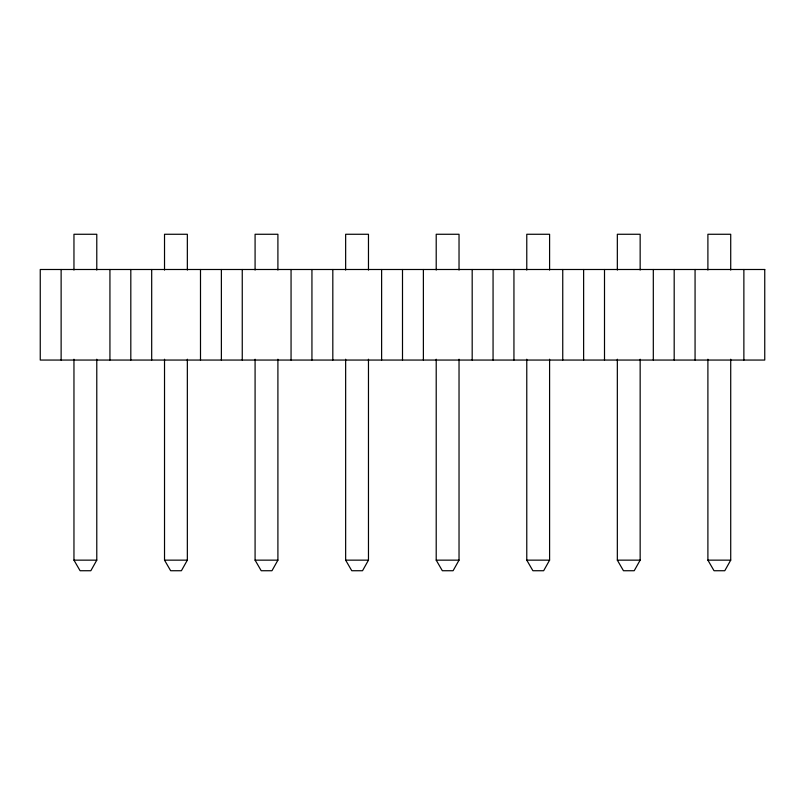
<?xml version="1.0" encoding="UTF-8"?>
<svg xmlns="http://www.w3.org/2000/svg" width="805" height="805" viewBox="0 0 805 805"><rect width="100%" height="100%" fill="white"/><g stroke="black" fill="none" stroke-linecap="round" stroke-linejoin="round"><path stroke-width="1.21" d="M96.781 359.231L96.781 560.149L90.844 570.735L80.087 570.735L73.959 560.149L73.959 359.231M187.344 359.231L187.344 560.149L181.407 570.735L170.65 570.735L164.522 560.149L164.522 359.231M277.906 359.231L277.906 560.149L271.969 570.735L261.212 570.735L255.084 560.149L255.084 359.231M368.469 359.231L368.469 560.149L362.532 570.735L351.775 570.735L345.647 560.149L345.647 359.231M459.031 359.231L459.031 560.149L453.094 570.735L442.337 570.735L436.209 560.149L436.209 359.231M549.594 359.231L549.594 560.149L543.657 570.735L532.9 570.735L526.772 560.149L526.772 359.231M640.156 359.231L640.156 560.149L634.219 570.735L623.462 570.735L617.334 560.149L617.334 359.231M730.719 359.231L730.719 560.149L724.782 570.735L714.025 570.735L707.897 560.149L707.897 359.231M73.959 560.149L96.781 560.149M164.522 560.149L187.344 560.149M255.084 560.149L277.906 560.149M345.647 560.149L368.469 560.149M436.209 560.149L459.031 560.149M526.772 560.149L549.594 560.149M617.334 560.149L640.156 560.149M707.897 560.149L730.719 560.149M743.87 269.494L743.87 360.056M730.719 270.067L730.719 234.265L707.897 234.265L707.897 270.067M695.067 269.494L695.067 360.056M674.188 269.494L674.188 360.056M653.308 269.494L653.308 360.056M640.156 270.067L640.156 234.265L617.334 234.265L617.334 270.067M604.505 269.494L604.505 360.056M583.625 269.494L583.625 360.056M562.745 269.494L562.745 360.056M549.594 270.067L549.594 234.265L526.772 234.265L526.772 270.067M513.942 269.494L513.942 360.056M493.063 269.494L493.063 360.056M472.183 269.494L472.183 360.056M459.031 270.067L459.031 234.265L436.209 234.265L436.209 270.067M423.38 269.494L423.38 360.056M402.5 269.494L402.5 360.056M381.62 269.494L381.62 360.056M368.469 270.067L368.469 234.265L345.647 234.265L345.647 270.067M332.817 269.494L332.817 360.056M311.938 269.494L311.938 360.056M291.058 269.494L291.058 360.056M277.906 270.067L277.906 234.265L255.084 234.265L255.084 270.067M242.255 269.494L242.255 360.056M221.375 269.494L221.375 360.056M200.495 269.494L200.495 360.056M187.344 270.067L187.344 234.265L164.522 234.265L164.522 270.067M151.692 269.494L151.692 360.056M130.812 269.494L130.812 360.056M109.933 269.494L109.933 360.056M96.781 270.067L96.781 234.265L73.959 234.265L73.959 270.067M61.13 269.494L61.13 360.056M764.75 269.494L40.25 269.494L40.25 360.056L764.75 360.056L764.75 269.494"/></g></svg>
